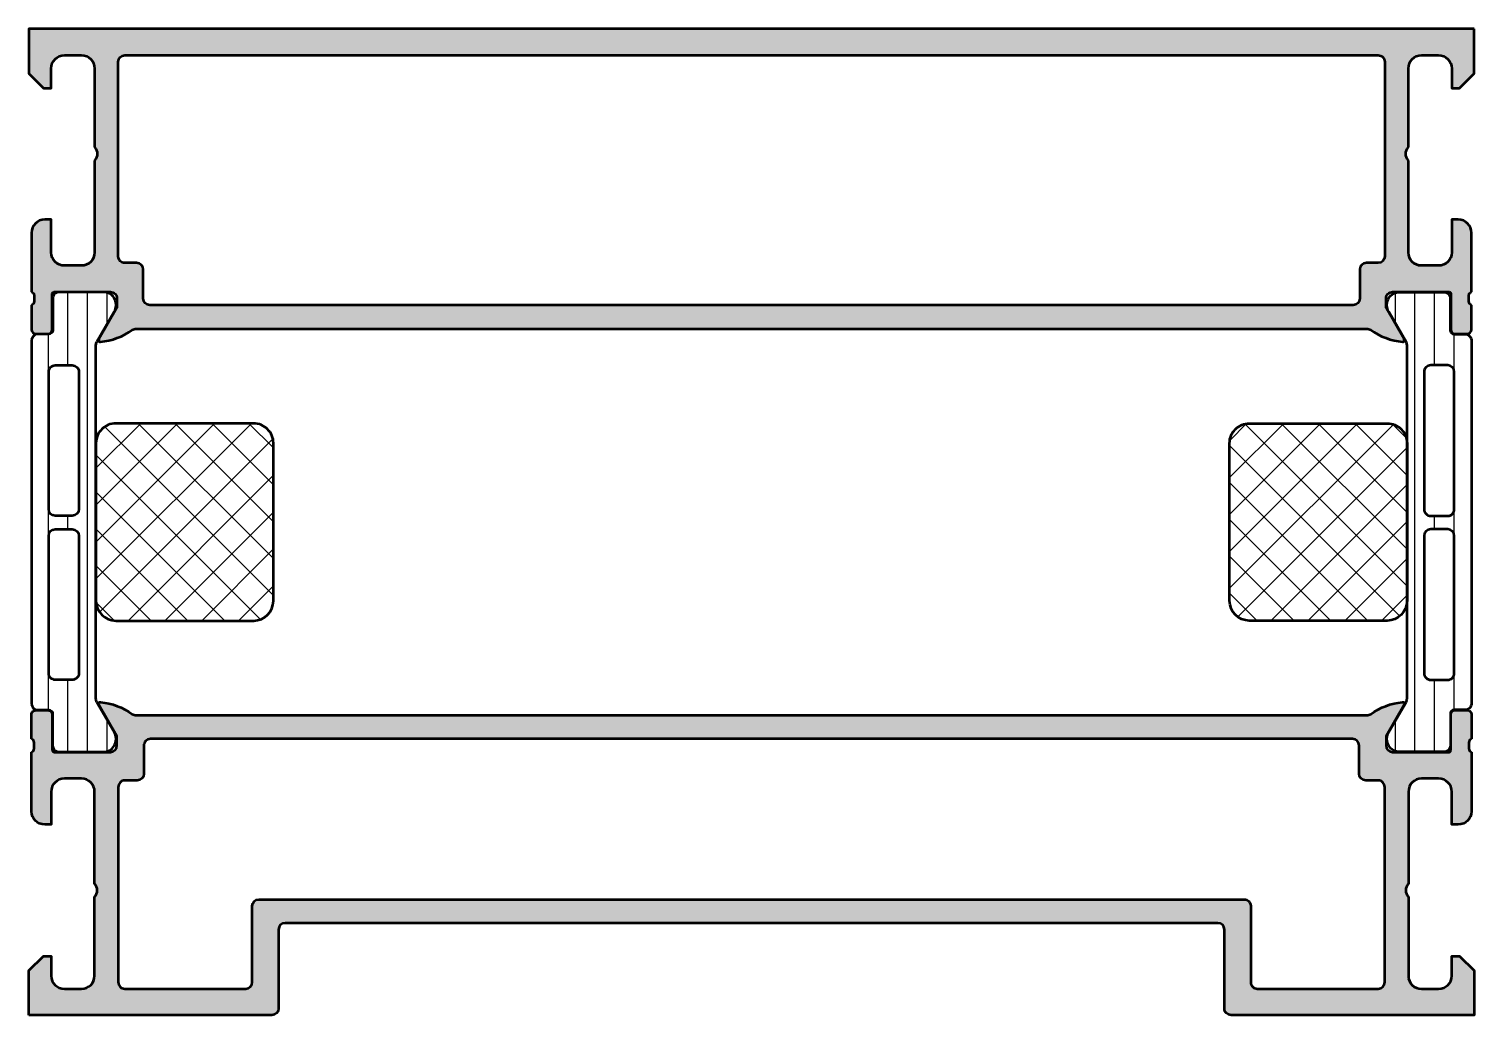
# Model space of a CAD drawing. Extents: x 0 to 110, y 0 to 75.
import ezdxf

# ---------------------------------------------------------------- set-up
doc = ezdxf.new("R2010")
doc.units = 0
for name, color, linetype, lineweight in [('0S-Alu contour', 7, 'Continuous', 50), ('0S-Alu hatch', 252, 'Continuous', 25), ('0S-Plastic contour', 254, 'Continuous', 50), ('0S-Plastic hatch', 253, 'Continuous', 25), ('0S-PT contour', 91, 'Continuous', 50), ('0S-PT hatch', 103, 'Continuous', 25)]:
    doc.layers.add(name, color=color, linetype=linetype, lineweight=lineweight)
pattern_1 = [(90, (0, 0), (-1.4859, 0), [])]
pattern_2 = [(135, (0, 0), (-1.403165018917055, -1.403165018917055), []), (225, (0, 0), (1.403165018917055, -1.403165018917055), [])]

# ---------------------------------------------------------------- blocks, each defined once
blk = doc.blocks.new('436120__B91A9FBB_8E2A_4BEC_8727_C2CB35E14C56_')
at = {"layer": '0S-Alu hatch'}
h = blk.add_hatch(color=256, dxfattribs=at)
edge = h.paths.add_edge_path()
edge.add_line((0, 0), (2.84e-14, 3.3900127466799))
edge.add_line((2.84e-14, 3.3900127466799), (1.099999999999852, 4.490012746679752))
edge.add_line((1.099999999999852, 4.490012746679752), (1.700000000000045, 4.49001274667971))
edge.add_line((1.700000000000045, 4.49001274667971), (1.700000000000074, 2.990012746680235))
edge.add_arc((2.70000000000036, 2.990012746680052), 1.000000000000286, 180, 269.9999999999787)
edge.add_line((2.699999999999989, 1.990012746679767), (3.999999999999943, 1.990012746679767))
edge.add_arc((3.999999999999927, 2.99001274667984), 1.000000000000073, 270.0000000000009, 360)
edge.add_line((5, 2.990012746679838), (5, 8.990012746679753))
edge.add_arc((4.475000000000095, 9.490012746679788), 0.7249999999999553, 316.3971810272891, 403.6028189727108)
edge.add_line((5, 9.990012746679824), (4.999999999999971, 16.99001274667988))
edge.add_arc((3.999999999999984, 16.99001274667985), 0.9999999999999872, 0, 90.00000000000561)
edge.add_line((3.999999999999886, 17.99001274667984), (2.70000000000013, 17.99001274667982))
edge.add_arc((2.700000000000132, 16.99001274667973), 1.000000000000088, 90.00000000000007, 180)
edge.add_line((1.700000000000045, 16.99001274667974), (1.700000000000017, 14.49001274667984))
edge.add_line((1.700000000000017, 14.49001274667984), (1.19999999999996, 14.49001274667984))
edge.add_ellipse((1.19999999999996, 15.49001274667992), major_axis=(-1.000000000000085, 0), ratio=1, start_angle=0, end_angle=90, ccw=False)
edge.add_line((0.1999999999998752, 15.49001274667992), (0.1999999999990223, 19.99999999999882))
edge.add_arc((0.1211635534559416, 20.26752059199192), 0.2788950563274246, 286.4198764195007, 361.1645893741041)
edge.add_line((0.4000009999989786, 20.27318899999032), (0.4000009999990084, 20.72678299999019))
edge.add_arc((0.1211329043558601, 20.73244365946735), 0.2789255417371316, 358.8371299270946, 433.5754054446272)
edge.add_line((0.1999999999991073, 20.99998699999024), (0.1999999999990507, 22.87999799999875))
edge.add_ellipse((0.4999999999990357, 22.87999799999877), major_axis=(-0.2999999999999849, 0), ratio=1, start_angle=269.999999999995, end_angle=360, ccw=False)
edge.add_line((0.4999999999990619, 23.17999799999875), (1.479974319041872, 23.17999799999875))
edge.add_ellipse((1.479974319041892, 22.87999799999882), major_axis=(-0.2999999999999332, 0), ratio=1, start_angle=180, end_angle=270.0000000000038, ccw=False)
edge.add_line((1.779974319041825, 22.87999799999882), (1.779974319041826, 20.11999999999873))
edge.add_arc((1.899974319041844, 20.11999999999877), 0.1200000000000181, 180, 269.9999999999936)
edge.add_line((1.899974319041831, 19.99999999999875), (6.199999999999108, 19.99999999999876))
edge.add_arc((6.199999999999002, 20.49999999999881), 0.5000000000000498, 270.0000000000121, 360)
edge.add_line((6.69999999999905, 20.49999999999881), (6.699999999999022, 21.19999999999881))
edge.add_line((6.699999999999022, 21.19999999999881), (5.318504542376643, 23.59282032302635))
edge.add_ellipse((5.438119784647316, 23.66188021535045), major_axis=(-0.1381197846482818, 0), ratio=1, start_angle=-95.62257755081788, end_angle=29.999999999979707, ccw=False)
edge.add_ellipse((4.961776758824584, 18.82339113814392), major_axis=(-5.000000000007032, 0), ratio=1, start_angle=234.481589632729, end_angle=264.37742244920645, ccw=False)
edge.add_arc((8.157081610951957, 23.29999999999186), 0.4999999999933489, 234.481589632721, 269.9999999999941)
edge.add_line((8.157081610951906, 22.79999999999851), (101.8429183890477, 22.79999999999853))
edge.add_arc((101.8429183890473, 23.2999999999898), 0.499999999991271, 270.0000000000407, 305.5184103673037)
edge.add_ellipse((105.0382232411753, 18.82339113814049), major_axis=(-5.000000000010584, 0), ratio=1, start_angle=275.62257755078775, end_angle=305.518410367265, ccw=False)
edge.add_ellipse((104.5618802153526, 23.66188021535058), major_axis=(-0.1381197846482941, 0), ratio=1, start_angle=149.9999999999725, end_angle=275.62257755076007, ccw=False)
edge.add_line((104.6814954576232, 23.59282032302637), (103.3000000000009, 21.19999999999884))
edge.add_line((103.3000000000009, 21.19999999999884), (103.3000000000009, 20.49999999999883))
edge.add_arc((103.800000000001, 20.49999999999887), 0.5000000000000427, 180, 269.9999999999951)
edge.add_line((103.800000000001, 19.99999999999882), (108.1000256809582, 19.99999999999885))
edge.add_arc((108.1000256809582, 20.11999999999875), 0.1199999999999015, 269.9999999999864, 360)
edge.add_line((108.2200256809581, 20.11999999999874), (108.2200256809582, 22.87999799999886))
edge.add_ellipse((108.5200256809582, 22.87999799999891), major_axis=(-0.2999999999999545, 0), ratio=1, start_angle=270.00000000001086, end_angle=360, ccw=False)
edge.add_line((108.5200256809581, 23.17999799999886), (109.500000000001, 23.17999799999882))
edge.add_ellipse((109.500000000001, 22.87999799999884), major_axis=(-0.2999999999999829, 0), ratio=1, start_angle=180, end_angle=269.99999999999187, ccw=False)
edge.add_line((109.800000000001, 22.87999799999884), (109.800000000001, 20.99998699999034))
edge.add_arc((109.8788670956441, 20.73244365946742), 0.278925541737116, 106.4245945553432, 181.1628700728947)
edge.add_line((109.5999990000009, 20.72678299999032), (109.5999990000009, 20.27318899999031))
edge.add_arc((109.878836446544, 20.26752059199192), 0.2788950563274381, 178.8354106258996, 253.5801235805127)
edge.add_line((109.800000000001, 19.99999999999879), (109.7999999999999, 15.49001274667989))
edge.add_ellipse((108.8, 15.4900127466798), major_axis=(-0.9999999999999857, 0), ratio=1, start_angle=90, end_angle=180, ccw=False)
edge.add_line((108.8, 14.49001274667981), (108.2999999999999, 14.49001274667982))
edge.add_line((108.2999999999999, 14.49001274667982), (108.3, 16.99001274667967))
edge.add_arc((107.3, 16.99001274667972), 1.000000000000028, 0, 89.99999999999594)
edge.add_line((107.3, 17.99001274667974), (105.9999999999999, 17.99001274667971))
edge.add_arc((106, 16.99001274667974), 0.999999999999968, 90.00000000000487, 180)
edge.add_line((105, 16.99001274667974), (105, 9.990012746679824))
edge.add_arc((105.5249999999999, 9.49001274667981), 0.7249999999999523, 136.3971810272912, 223.6028189727088)
edge.add_line((105, 8.990012746679795), (105, 2.990012746679795))
edge.add_arc((106, 2.990012746679846), 1, 180, 270.0000000000033)
edge.add_line((106, 1.990012746679852), (107.3, 1.990012746679752))
edge.add_arc((107.3, 2.990012746679843), 1.00000000000009, 270.0000000000041, 360)
edge.add_line((108.3000000000001, 2.990012746679852), (108.3, 4.49001274667971))
edge.add_line((108.3, 4.49001274667971), (108.8999999999999, 4.490012746679724))
edge.add_line((108.8999999999999, 4.490012746679724), (110, 3.390012746679701))
edge.add_line((110, 3.390012746679701), (110, -2.17995e-11))
edge.add_line((110, -2.17995e-11), (91.49999999999979, -1.90568e-11))
edge.add_ellipse((91.49999999999963, 0.4999999999805738), major_axis=(-0.4999999999996306, 0), ratio=1, start_angle=0, end_angle=90.0000000000179, ccw=False)
edge.add_line((91, 0.4999999999805737), (91.00000000000006, 6.499999999986556))
edge.add_arc((90.4999999999995, 6.499999999986633), 0.5000000000005685, 0, 89.99999999998697)
edge.add_line((90.49999999999962, 6.999999999987196), (19.49999999999991, 6.999999999990592))
edge.add_arc((19.49999999999992, 6.49999999999067), 0.4999999999999219, 90.00000000000081, 180)
edge.add_line((19, 6.499999999990663), (19.00000000000003, 0.4999999999981384))
edge.add_ellipse((18.49999999999988, 0.4999999999980674), major_axis=(-0.5000000000001528, 0), ratio=1, start_angle=90.00000000001751, end_angle=180, ccw=False)
edge.add_line((18.50000000000003, -2.0854e-12), (0, 0))
edge = h.paths.add_edge_path()
edge.add_arc((7.29999999999882, 17.34218384199896), 0.5000000000001448, 89.999999999971, 180)
edge.add_line((6.799999999998675, 17.34218384199896), (6.799999999999277, 2.500000000022041))
edge.add_arc((7.299999999999306, 2.500000000022041), 0.5000000000000285, 180, 270.0000000000027)
edge.add_line((7.299999999999329, 2.000000000022012), (16.49999999999997, 2.000000000022311))
edge.add_arc((16.49999999999996, 2.500000000022325), 0.5000000000000142, 270.0000000000017, 360)
edge.add_line((16.99999999999997, 2.500000000022325), (16.99999999999983, 8.299999999990545))
edge.add_ellipse((17.49999999999988, 8.299999999990545), major_axis=(-0.500000000000057, 0), ratio=1, start_angle=270, end_angle=360, ccw=False)
edge.add_line((17.49999999999988, 8.799999999990604), (92.49999999999991, 8.799999999991314))
edge.add_ellipse((92.49999999999991, 8.299999999991329), major_axis=(-0.4999999999999858, 0), ratio=1, start_angle=180, end_angle=270.00000000000165, ccw=False)
edge.add_line((92.9999999999999, 8.299999999991329), (93, 2.500000000000198))
edge.add_arc((93.49999999999999, 2.500000000000198), 0.4999999999999858, 180, 270.0000000000017)
edge.add_line((93.49999999999999, 2.000000000000213), (102.7000000000007, 2.000000000000227))
edge.add_arc((102.7000000000006, 2.500000000000369), 0.5000000000001421, 270.0000000000033, 360)
edge.add_line((103.2000000000008, 2.500000000000312), (103.2000000000012, 17.34218384199922))
edge.add_arc((102.7000000000013, 17.34218384199922), 0.4999999999999077, 0, 90.00000000001629)
edge.add_line((102.7000000000012, 17.84218384199913), (101.7507113541665, 17.84218384199911))
edge.add_ellipse((101.7507113541665, 18.3421838419993), major_axis=(-0.5000000000001849, 0), ratio=1, start_angle=0, end_angle=89.99999999999352, ccw=False)
edge.add_line((101.2507113541663, 18.3421838419992), (101.2507113541663, 20.49999999999889))
edge.add_arc((100.7507113541663, 20.49999999999889), 0.5, 0, 90)
edge.add_line((100.7507113541663, 20.99999999999889), (9.249288645833616, 20.99999999999889))
edge.add_arc((9.249288645833563, 20.49999999999889), 0.5000000000000018, 89.99999999999388, 180)
edge.add_line((8.74928864583356, 20.49999999999894), (8.749288645833644, 18.34218384199933))
edge.add_ellipse((8.249288645833381, 18.34218384199933), major_axis=(-0.5000000000002629, 0), ratio=1, start_angle=90.00000000001057, end_angle=180, ccw=False)
edge.add_line((8.249288645833474, 17.84218384199907), (7.299999999999073, 17.8421838419991))
at = {"layer": '0S-Alu contour', "color": 7}
for points in [[(0.4999999999990619, 23.17999799999875), (1.479974319041872, 23.17999799999875)], [(6.69999999999905, 20.49999999999881), (6.699999999999022, 21.19999999999881), (5.318504542376643, 23.59282032302635)], [(104.6814954576232, 23.59282032302637), (103.3000000000009, 21.19999999999884), (103.3000000000009, 20.49999999999883)], [(108.5200256809581, 23.17999799999886), (109.500000000001, 23.17999799999882)], [(0.1999999999991073, 20.99998699999024), (0.1999999999990507, 22.87999799999875)], [(1.779974319041825, 22.87999799999882), (1.779974319041826, 20.11999999999873)], [(8.157081610951906, 22.79999999999851), (101.8429183890477, 22.79999999999853)], [(108.2200256809581, 20.11999999999874), (108.2200256809582, 22.87999799999886)], [(109.800000000001, 22.87999799999884), (109.800000000001, 20.99998699999034)], [(100.7507113541663, 20.99999999999889), (9.249288645833616, 20.99999999999889)], [(0.1999999999998752, 15.49001274667992), (0.1999999999990223, 19.99999999999882)], [(0.4000009999989786, 20.27318899999032), (0.4000009999990084, 20.72678299999019)], [(1.899974319041831, 19.99999999999875), (6.199999999999108, 19.99999999999876)], [(8.74928864583356, 20.49999999999894), (8.749288645833644, 18.34218384199933)], [(101.2507113541663, 18.3421838419992), (101.2507113541663, 20.49999999999889)], [(103.800000000001, 19.99999999999882), (108.1000256809582, 19.99999999999885)], [(109.5999990000009, 20.72678299999032), (109.5999990000009, 20.27318899999031)], [(109.800000000001, 19.99999999999879), (109.7999999999999, 15.49001274667989)], [(3.999999999999886, 17.99001274667984), (2.70000000000013, 17.99001274667982)], [(8.249288645833474, 17.84218384199907), (7.299999999999073, 17.8421838419991)], [(102.7000000000012, 17.84218384199913), (101.7507113541665, 17.84218384199911)], [(107.3, 17.99001274667974), (105.9999999999999, 17.99001274667971)], [(1.700000000000045, 16.99001274667974), (1.700000000000017, 14.49001274667984), (1.19999999999996, 14.49001274667984)], [(5, 9.990012746679824), (4.999999999999971, 16.99001274667988)], [(6.799999999998675, 17.34218384199896), (6.799999999999277, 2.500000000022041)], [(103.2000000000008, 2.500000000000312), (103.2000000000012, 17.34218384199922)], [(105, 16.99001274667974), (105, 9.990012746679824)], [(108.8, 14.49001274667981), (108.2999999999999, 14.49001274667982), (108.3, 16.99001274667967)], [(5, 2.990012746679838), (5, 8.990012746679753)], [(105, 8.990012746679795), (105, 2.990012746679795)], [(16.99999999999997, 2.500000000022325), (16.99999999999983, 8.299999999990545)], [(17.49999999999988, 8.799999999990604), (92.49999999999991, 8.799999999991314)], [(92.9999999999999, 8.299999999991329), (93, 2.500000000000198)], [(90.49999999999962, 6.999999999987196), (19.49999999999991, 6.999999999990592)], [(19, 6.499999999990663), (19.00000000000003, 0.4999999999981384)], [(91, 0.4999999999805737), (91.00000000000006, 6.499999999986556)], [(0, 0), (2.84e-14, 3.3900127466799), (1.099999999999852, 4.490012746679752), (1.700000000000045, 4.49001274667971), (1.700000000000074, 2.990012746680235)], [(108.3000000000001, 2.990012746679852), (108.3, 4.49001274667971), (108.8999999999999, 4.490012746679724), (110, 3.390012746679701), (110, -2.17995e-11), (91.49999999999979, -1.90568e-11)], [(2.699999999999989, 1.990012746679767), (3.999999999999943, 1.990012746679767)], [(7.299999999999329, 2.000000000022012), (16.49999999999997, 2.000000000022311)], [(93.49999999999999, 2.000000000000213), (102.7000000000007, 2.000000000000227)], [(106, 1.990012746679852), (107.3, 1.990012746679752)], [(18.50000000000003, -2.0854e-12), (0, 0)]]:
    blk.add_lwpolyline(points, dxfattribs=at)
at = {"layer": '0S-Alu contour', "color": 7, "extrusion": (0, 0, -1)}
for centre, radius, start, end in [((-0.4999999999990357, 22.87999799999877), 0.2999999999999849, 0, 90.00000000000502), ((-1.479974319041892, 22.87999799999882), 0.2999999999999332, 89.99999999999618, 180), ((-5.438119784647316, 23.66188021535045), 0.1381197846482818, 330.0000000000204, 95.62257755081791), ((-4.961776758824584, 18.82339113814392), 5.000000000007032, 95.62257755079357, 125.518410367271), ((-105.0382232411753, 18.82339113814049), 5.000000000010584, 54.481589632735, 84.37742244921226), ((-104.5618802153526, 23.66188021535058), 0.1381197846482941, 84.37742244923994, 210.0000000000275), ((-108.5200256809582, 22.87999799999891), 0.2999999999999545, 0, 89.99999999998914), ((-109.500000000001, 22.87999799999884), 0.2999999999999829, 90.00000000000813, 180), ((-8.249288645833381, 18.34218384199933), 0.5000000000002629, 180, 269.9999999999894), ((-101.7507113541665, 18.3421838419993), 0.5000000000001849, 270.0000000000065, 0), ((-1.19999999999996, 15.49001274667992), 1.000000000000085, 270, 0), ((-108.8, 15.4900127466798), 0.9999999999999857, 180, 270), ((-17.49999999999988, 8.299999999990545), 0.500000000000057, 0, 90), ((-92.49999999999991, 8.299999999991329), 0.4999999999999858, 89.99999999999837, 180), ((-18.49999999999988, 0.4999999999980674), 0.5000000000001528, 180, 269.9999999999825), ((-91.49999999999963, 0.4999999999805738), 0.4999999999996306, 269.9999999999821, 0)]:
    blk.add_arc(centre, radius, start, end, dxfattribs=at)
at = {"layer": '0S-Alu contour', "color": 7}
for centre, radius, start, end in [((8.157081610951957, 23.29999999999186), 0.4999999999933489, 234.481589632721, 269.9999999999941), ((101.8429183890473, 23.2999999999898), 0.499999999991271, 270.0000000000407, 305.5184103673037), ((0.1211329043558601, 20.73244365946735), 0.2789255417371316, 358.8371299270946, 73.57540544462724), ((9.249288645833563, 20.49999999999889), 0.5000000000000018, 89.99999999999388, 180), ((100.7507113541663, 20.49999999999889), 0.5, 0, 90), ((109.8788670956441, 20.73244365946742), 0.278925541737116, 106.4245945553432, 181.1628700728947), ((0.1211635534559416, 20.26752059199192), 0.2788950563274246, 286.4198764195007, 1.164589374104122), ((1.899974319041844, 20.11999999999877), 0.1200000000000181, 180, 269.9999999999936), ((6.199999999999002, 20.49999999999881), 0.5000000000000498, 270.0000000000121, 0), ((103.800000000001, 20.49999999999887), 0.5000000000000427, 180, 269.9999999999951), ((108.1000256809582, 20.11999999999875), 0.1199999999999015, 269.9999999999864, 0), ((109.878836446544, 20.26752059199192), 0.2788950563274381, 178.8354106258996, 253.5801235805127), ((2.700000000000132, 16.99001274667973), 1.000000000000088, 90.00000000000007, 180), ((3.999999999999984, 16.99001274667985), 0.9999999999999872, 0, 90.00000000000561), ((7.29999999999882, 17.34218384199896), 0.5000000000001448, 89.999999999971, 180), ((102.7000000000013, 17.34218384199922), 0.4999999999999077, 0, 90.00000000001629), ((106, 16.99001274667974), 0.999999999999968, 90.00000000000487, 180), ((107.3, 16.99001274667972), 1.000000000000028, 0, 89.99999999999594), ((4.475000000000095, 9.490012746679788), 0.7249999999999553, 316.3971810272891, 43.60281897271086), ((105.5249999999999, 9.49001274667981), 0.7249999999999523, 136.3971810272912, 223.6028189727088), ((19.49999999999992, 6.49999999999067), 0.4999999999999219, 90.00000000000081, 180), ((90.4999999999995, 6.499999999986633), 0.5000000000005685, 0, 89.99999999998697), ((2.70000000000036, 2.990012746680052), 1.000000000000286, 180, 269.9999999999787), ((3.999999999999927, 2.99001274667984), 1.000000000000073, 270.0000000000009, 0), ((7.299999999999306, 2.500000000022041), 0.5000000000000285, 180, 270.0000000000027), ((16.49999999999996, 2.500000000022325), 0.5000000000000142, 270.0000000000017, 0), ((93.49999999999999, 2.500000000000198), 0.4999999999999858, 180, 270.0000000000017), ((102.7000000000006, 2.500000000000369), 0.5000000000001421, 270.0000000000033, 0), ((106, 2.990012746679846), 1, 180, 270.0000000000033), ((107.3, 2.990012746679843), 1.00000000000009, 270.0000000000041, 0)]:
    blk.add_arc(centre, radius, start, end, dxfattribs=at)
blk = doc.blocks.new('436100__784B1680_D76A_48F0_9366_5E00B1D5D9CB_')
at = {"layer": '0S-Alu hatch'}
h = blk.add_hatch(color=256, dxfattribs=at)
edge = h.paths.add_edge_path()
edge.add_line((109.9999999999897, 75.00000000002181), (0, 75))
edge.add_line((0, 75), (0, 71.5999999999783))
edge.add_line((0, 71.5999999999783), (1.100000000000591, 70.49999999997792))
edge.add_line((1.100000000000591, 70.49999999997792), (1.700000000000045, 70.4999999999779))
edge.add_line((1.700000000000045, 70.4999999999779), (1.700000000000273, 71.99999999997745))
edge.add_ellipse((2.700000000000671, 71.99999999997752), major_axis=(-1.000000000000398, 0), ratio=1, start_angle=270.00000000002285, end_angle=360, ccw=False)
edge.add_line((2.700000000000272, 72.99999999997792), (4.000000000000227, 72.9999999999779))
edge.add_ellipse((4.000000000000192, 71.99999999997787), major_axis=(-1.000000000000028, 0), ratio=1, start_angle=180, end_angle=269.999999999998, ccw=False)
edge.add_line((5.000000000000227, 71.99999999997785), (5.000000000000227, 65.99999999997792))
edge.add_ellipse((4.475000000000366, 65.49999999997792), major_axis=(-0.7249999999998993, 0), ratio=1, start_angle=136.3971810272889, end_angle=223.6028189727112, ccw=False)
edge.add_line((5.000000000000227, 64.99999999997792), (5.000000000000227, 57.99999999997791))
edge.add_ellipse((4.00000000000016, 57.99999999997798), major_axis=(-1.000000000000066, 0), ratio=1, start_angle=90.00000000000381, end_angle=180, ccw=False)
edge.add_line((4.000000000000226, 56.99999999997792), (2.700000000000271, 56.9999999999779))
edge.add_ellipse((2.700000000000339, 57.99999999997798), major_axis=(-1.000000000000071, 0), ratio=1, start_angle=0, end_angle=89.99999999999608, ccw=False)
edge.add_line((1.70000000000027, 57.99999999997797), (1.7000000000005, 60.4999999999779))
edge.add_line((1.7000000000005, 60.4999999999779), (1.200000000000073, 60.49999999997793))
edge.add_arc((1.200000000000071, 59.4999999999779), 1.000000000000028, 89.99999999999991, 180)
edge.add_line((0.2000000000000435, 59.4999999999779), (0.199999999999136, 55.00000000000158))
edge.add_ellipse((0.1211635534562569, 54.73247940800842), major_axis=(-0.2788950563274221, 0), ratio=1, start_angle=178.8354106259367, end_angle=253.5801235805423, ccw=False)
edge.add_line((0.4000009999992948, 54.72681100001022), (0.4000009999992927, 54.27321700001015))
edge.add_ellipse((0.1211329043559459, 54.26755634053319), major_axis=(-0.2789255417373261, 0), ratio=1, start_angle=106.4245945553497, end_angle=181.1628700728652, ccw=False)
edge.add_line((0.1999999999991393, 54.00001300001007), (0.199999999999136, 52.12000200000169))
edge.add_arc((0.4999999999993179, 52.12000200000169), 0.3000000000001819, 180, 269.9999999999999)
edge.add_line((0.4999999999993175, 51.82000200000151), (1.479974319042185, 51.82000200000151))
edge.add_arc((1.479974319041957, 52.12000200000145), 0.2999999999999474, 270.0000000000434, 360)
edge.add_line((1.779974319041905, 52.12000200000145), (1.779974319041912, 54.88000000000169))
edge.add_ellipse((1.899974319041806, 54.88000000000167), major_axis=(-0.1199999999998946, 0), ratio=1, start_angle=270.0000000000018, end_angle=360, ccw=False)
edge.add_line((1.899974319041803, 55.00000000000157), (6.199999999999135, 55.00000000000158))
edge.add_ellipse((6.199999999999136, 54.50000000000159), major_axis=(-0.4999999999999929, 0), ratio=1, start_angle=180, end_angle=270.0000000000001, ccw=False)
edge.add_line((6.699999999999128, 54.50000000000159), (6.699999999999135, 53.80000000000176))
edge.add_line((6.699999999999135, 53.80000000000176), (5.318504542376786, 51.40717967697423))
edge.add_arc((5.43811978464754, 51.33811978465023), 0.1381197846482992, 150.0000000000756, 275.6225775508785)
edge.add_arc((4.961776758825266, 56.1766088618593), 5.000000000009529, 275.6225775507871, 305.5184103672221)
edge.add_ellipse((8.157081610954084, 51.70000000000113), major_axis=(-0.5000000000000221, 0), ratio=1, start_angle=270.0000000000008, end_angle=305.5184103672221, ccw=False)
edge.add_line((8.157081610954076, 52.20000000000116), (101.8429183890455, 52.2000000000014))
edge.add_ellipse((101.8429183890455, 51.70000000000133), major_axis=(-0.500000000000071, 0), ratio=1, start_angle=234.48158963276978, end_angle=269.99999999999676, ccw=False)
edge.add_arc((105.0382232411757, 56.17660886185984), 5.000000000010566, 234.4815896327676, 264.3774224492067)
edge.add_arc((104.5618802153525, 51.3381197846499), 0.1381197846483875, 264.3774224492497, 390.0000000000675)
edge.add_line((104.6814954576232, 51.40717967697423), (103.3000000000013, 53.80000000000176))
edge.add_line((103.3000000000013, 53.80000000000176), (103.3000000000013, 54.50000000000158))
edge.add_ellipse((103.8000000000013, 54.50000000000159), major_axis=(-0.4999999999999858, 0), ratio=1, start_angle=269.9999999999984, end_angle=360, ccw=False)
edge.add_line((103.8000000000013, 55.00000000000158), (108.1000256809582, 55.00000000000158))
edge.add_ellipse((108.1000256809584, 54.88000000000146), major_axis=(-0.1200000000001182, 0), ratio=1, start_angle=180, end_angle=270.00000000010857, ccw=False)
edge.add_line((108.2200256809585, 54.88000000000146), (108.2200256809585, 52.12000200000169))
edge.add_arc((108.5200256809585, 52.12000200000146), 0.2999999999999545, 180, 269.9999999999565)
edge.add_line((108.5200256809582, 51.82000200000151), (109.5000000000011, 51.82000200000151))
edge.add_arc((109.5000000000011, 52.12000200000169), 0.3000000000001748, 270, 360)
edge.add_line((109.8000000000013, 52.12000200000169), (109.8000000000013, 54.00001300001007))
edge.add_ellipse((109.8788670956444, 54.26755634053316), major_axis=(-0.2789255417372882, 0), ratio=1, start_angle=-1.1628700728708736, end_angle=73.57540544465809, ccw=False)
edge.add_line((109.5999990000011, 54.27321700001015), (109.5999990000011, 54.72681100001022))
edge.add_ellipse((109.8788364465442, 54.73247940800843), major_axis=(-0.2788950563274062, 0), ratio=1, start_angle=-73.58012358054413, end_angle=1.164589374064974, ccw=False)
edge.add_line((109.8000000000013, 55.00000000000157), (109.8000000000002, 59.49999999997792))
edge.add_arc((108.8000000000002, 59.49999999997797), 0.999999999999943, 0, 90.00000000000325)
edge.add_line((108.8000000000002, 60.49999999997791), (108.3000000000001, 60.49999999997791))
edge.add_line((108.3000000000001, 60.49999999997791), (108.3000000000001, 57.99999999997815))
edge.add_ellipse((107.3000000000003, 57.9999999999778), major_axis=(-0.9999999999998863, 0), ratio=1, start_angle=90.00000000001961, end_angle=180, ccw=False)
edge.add_line((107.3000000000006, 56.99999999997792), (106, 56.99999999997792))
edge.add_ellipse((106.0000000000002, 57.9999999999779), major_axis=(-0.9999999999999928, 0), ratio=1, start_angle=0, end_angle=89.99999999998698, ccw=False)
edge.add_line((105.0000000000002, 57.99999999997792), (105.0000000000002, 64.99999999997792))
edge.add_ellipse((105.525, 65.49999999997792), major_axis=(-0.7249999999998806, 0), ratio=1, start_angle=-43.6028189727125, end_angle=43.60281897271261, ccw=False)
edge.add_line((105.0000000000002, 65.99999999997792), (105.0000000000002, 71.9999999999779))
edge.add_ellipse((106.0000000000002, 71.9999999999779), major_axis=(-1.000000000000028, 0), ratio=1, start_angle=270, end_angle=360, ccw=False)
edge.add_line((106.0000000000002, 72.99999999997793), (107.3000000000006, 72.99999999997792))
edge.add_ellipse((107.3000000000007, 71.9999999999782), major_axis=(-0.9999999999997157, 0), ratio=1, start_angle=180, end_angle=270.0000000000041, ccw=False)
edge.add_line((108.3000000000004, 71.99999999997819), (108.3000000000001, 70.4999999999779))
edge.add_line((108.3000000000001, 70.4999999999779), (108.9000000000001, 70.49999999997792))
edge.add_line((108.9000000000001, 70.49999999997792), (110.0000000000002, 71.59999999997828))
edge.add_line((110.0000000000002, 71.59999999997828), (109.9999999999897, 75.00000000002181))
edge = h.paths.add_edge_path()
edge.add_line((7.299999999999499, 72.99999999997792), (102.7000000000007, 72.99999999999952))
edge.add_ellipse((102.7000000000008, 72.49999999999939), major_axis=(-0.5000000000001279, 0), ratio=1, start_angle=180, end_angle=270.000000000013, ccw=False)
edge.add_line((103.2000000000009, 72.49999999999952), (103.2000000000014, 57.69999999997793))
edge.add_ellipse((102.7000000000014, 57.69999999997793), major_axis=(-0.5000000000000071, 0), ratio=1, start_angle=90.00000000000159, end_angle=180, ccw=False)
edge.add_line((102.7000000000014, 57.19999999997792), (101.8000000000014, 57.19999999997792))
edge.add_arc((101.8000000000014, 56.69999999997791), 0.5, 90, 180)
edge.add_line((101.3000000000014, 56.69999999997791), (101.3000000000014, 54.50000000000088))
edge.add_ellipse((100.8000000000014, 54.50000000000088), major_axis=(-0.5, 0), ratio=1, start_angle=90, end_angle=180, ccw=False)
edge.add_line((100.8000000000014, 54.00000000000088), (9.19999999999905, 54.00000000000088))
edge.add_ellipse((9.199999999999044, 54.50000000000088), major_axis=(-0.4999999999999983, 0), ratio=1, start_angle=0, end_angle=90, ccw=False)
edge.add_line((8.699999999999045, 54.50000000000088), (8.699999999999045, 56.69999999997791))
edge.add_arc((8.199999999999045, 56.69999999997791), 0.5, 0, 90)
edge.add_line((8.199999999999045, 57.19999999997792), (7.299999999999047, 57.19999999997792))
edge.add_ellipse((7.299999999999045, 57.69999999997792), major_axis=(-0.5000000000000009, 0), ratio=1, start_angle=0, end_angle=90.00000000000023, ccw=False)
edge.add_line((6.799999999999045, 57.69999999997793), (6.7999999999995, 72.4999999999778))
edge.add_ellipse((7.299999999999614, 72.4999999999778), major_axis=(-0.5000000000001137, 0), ratio=1, start_angle=270.00000000001313, end_angle=360, ccw=False)
at = {"layer": '0S-Alu contour', "color": 7}
for points in [[(109.9999999999897, 75.00000000002181), (0, 75), (0, 71.5999999999783), (1.100000000000591, 70.49999999997792), (1.700000000000045, 70.4999999999779), (1.700000000000273, 71.99999999997745)], [(108.3000000000004, 71.99999999997819), (108.3000000000001, 70.4999999999779), (108.9000000000001, 70.49999999997792), (110.0000000000002, 71.59999999997828), (109.9999999999897, 75.00000000002181)], [(2.700000000000272, 72.99999999997792), (4.000000000000227, 72.9999999999779)], [(7.299999999999499, 72.99999999997792), (102.7000000000007, 72.99999999999952)], [(106.0000000000002, 72.99999999997793), (107.3000000000006, 72.99999999997792)], [(5.000000000000227, 71.99999999997785), (5.000000000000227, 65.99999999997792)], [(6.799999999999045, 57.69999999997793), (6.7999999999995, 72.4999999999778)], [(103.2000000000009, 72.49999999999952), (103.2000000000014, 57.69999999997793)], [(105.0000000000002, 65.99999999997792), (105.0000000000002, 71.9999999999779)], [(5.000000000000227, 64.99999999997792), (5.000000000000227, 57.99999999997791)], [(105.0000000000002, 57.99999999997792), (105.0000000000002, 64.99999999997792)], [(0.2000000000000435, 59.4999999999779), (0.199999999999136, 55.00000000000158)], [(1.70000000000027, 57.99999999997797), (1.7000000000005, 60.4999999999779), (1.200000000000073, 60.49999999997793)], [(108.8000000000002, 60.49999999997791), (108.3000000000001, 60.49999999997791), (108.3000000000001, 57.99999999997815)], [(109.8000000000013, 55.00000000000157), (109.8000000000002, 59.49999999997792)], [(4.000000000000226, 56.99999999997792), (2.700000000000271, 56.9999999999779)], [(8.199999999999045, 57.19999999997792), (7.299999999999047, 57.19999999997792)], [(8.699999999999045, 54.50000000000088), (8.699999999999045, 56.69999999997791)], [(101.3000000000014, 56.69999999997791), (101.3000000000014, 54.50000000000088)], [(102.7000000000014, 57.19999999997792), (101.8000000000014, 57.19999999997792)], [(107.3000000000006, 56.99999999997792), (106, 56.99999999997792)], [(1.899974319041803, 55.00000000000157), (6.199999999999135, 55.00000000000158)], [(103.8000000000013, 55.00000000000158), (108.1000256809582, 55.00000000000158)], [(0.1999999999991393, 54.00001300001007), (0.199999999999136, 52.12000200000169)], [(0.4000009999992948, 54.72681100001022), (0.4000009999992927, 54.27321700001015)], [(1.779974319041905, 52.12000200000145), (1.779974319041912, 54.88000000000169)], [(6.699999999999128, 54.50000000000159), (6.699999999999135, 53.80000000000176), (5.318504542376786, 51.40717967697423)], [(100.8000000000014, 54.00000000000088), (9.199999999999044, 54.00000000000088)], [(104.6814954576232, 51.40717967697423), (103.3000000000013, 53.80000000000176), (103.3000000000013, 54.50000000000158)], [(108.2200256809585, 54.88000000000146), (108.2200256809585, 52.12000200000169)], [(109.5999990000011, 54.27321700001015), (109.5999990000011, 54.72681100001022)], [(109.8000000000013, 52.12000200000169), (109.8000000000013, 54.00001300001007)], [(0.4999999999993175, 51.82000200000151), (1.479974319042185, 51.82000200000151)], [(8.157081610954076, 52.20000000000116), (101.8429183890455, 52.2000000000014)], [(108.5200256809582, 51.82000200000151), (109.5000000000011, 51.82000200000151)]]:
    blk.add_lwpolyline(points, dxfattribs=at)
at = {"layer": '0S-Alu contour', "color": 7, "extrusion": (0, 0, -1)}
for centre, radius, start, end in [((-2.700000000000671, 71.99999999997752), 1.000000000000398, 0, 89.99999999997715), ((-4.000000000000192, 71.99999999997787), 1.000000000000028, 90.00000000000198, 180), ((-7.299999999999614, 72.4999999999778), 0.5000000000001137, 0, 89.99999999998687), ((-102.7000000000008, 72.49999999999939), 0.5000000000001279, 89.99999999998697, 180), ((-106.0000000000002, 71.9999999999779), 1.000000000000028, 0, 90), ((-107.3000000000007, 71.9999999999782), 0.9999999999997157, 89.99999999999594, 180), ((-4.475000000000366, 65.49999999997792), 0.7249999999998993, 136.3971810272888, 223.6028189727112), ((-105.525, 65.49999999997792), 0.7249999999998807, 316.3971810272874, 43.60281897271261), ((-2.700000000000339, 57.99999999997798), 1.000000000000071, 270.0000000000039, 0), ((-4.00000000000016, 57.99999999997798), 1.000000000000066, 180, 269.9999999999962), ((-7.299999999999045, 57.69999999997792), 0.5000000000000009, 269.9999999999998, 0), ((-102.7000000000014, 57.69999999997793), 0.5000000000000071, 180, 269.9999999999984), ((-106.0000000000002, 57.9999999999779), 0.9999999999999928, 270.000000000013, 0), ((-107.3000000000003, 57.9999999999778), 0.9999999999998863, 180, 269.9999999999804), ((-0.1211635534562569, 54.73247940800842), 0.2788950563274221, 106.4198764194577, 181.1645893740634), ((-1.899974319041806, 54.88000000000167), 0.1199999999998946, 0, 89.9999999999982), ((-6.199999999999136, 54.50000000000159), 0.4999999999999929, 89.99999999999991, 180), ((-103.8000000000013, 54.50000000000159), 0.4999999999999858, 0, 90.0000000000016), ((-108.1000256809584, 54.88000000000146), 0.1200000000001182, 89.99999999989144, 180), ((-109.8788364465442, 54.73247940800843), 0.2788950563274062, 358.835410625935, 73.58012358054411), ((-0.1211329043559459, 54.26755634053319), 0.2789255417373261, 178.8371299271348, 253.5754054446503), ((-9.199999999999044, 54.50000000000088), 0.4999999999999983, 270, 0), ((-100.8000000000014, 54.50000000000088), 0.5, 180, 270), ((-109.8788670956444, 54.26755634053316), 0.2789255417372882, 286.424594555342, 1.162870072870866), ((-8.157081610954084, 51.70000000000113), 0.5000000000000221, 54.48158963277791, 89.9999999999992), ((-101.8429183890455, 51.70000000000133), 0.500000000000071, 90.00000000000325, 125.5184103672302)]:
    blk.add_arc(centre, radius, start, end, dxfattribs=at)
at = {"layer": '0S-Alu contour', "color": 7}
for centre, radius, start, end in [((1.200000000000071, 59.4999999999779), 1.000000000000028, 89.99999999999991, 180), ((108.8000000000002, 59.49999999997797), 0.999999999999943, 0, 90.00000000000325), ((8.199999999999045, 56.69999999997791), 0.5, 0, 90), ((101.8000000000014, 56.69999999997791), 0.5, 90, 180), ((0.4999999999993179, 52.12000200000169), 0.3000000000001819, 180, 269.9999999999999), ((1.479974319041957, 52.12000200000145), 0.2999999999999474, 270.0000000000434, 0), ((4.961776758825266, 56.1766088618593), 5.000000000009529, 275.6225775507871, 305.5184103672221), ((105.0382232411757, 56.17660886185984), 5.000000000010566, 234.4815896327676, 264.3774224492067), ((108.5200256809585, 52.12000200000146), 0.2999999999999545, 180, 269.9999999999565), ((109.5000000000011, 52.12000200000169), 0.3000000000001748, 270, 0), ((5.43811978464754, 51.33811978465023), 0.1381197846482992, 150.0000000000756, 275.6225775508785), ((104.5618802153525, 51.3381197846499), 0.1381197846483875, 264.3774224492497, 30.00000000006756)]:
    blk.add_arc(centre, radius, start, end, dxfattribs=at)
blk = doc.blocks.new('284155__550FB619_92CB_4A34_AD29_03AE3AAB4F7C___EC4CDE2C_03A0_4838_858B_58CB52A1EF51_')
at = {"layer": '0S-Plastic hatch'}
h = blk.add_hatch(dxfattribs=at)
h.set_pattern_fill('ANSI31', color=256, scale=0.4680000000000001, angle=45, style=0)
h.set_pattern_definition(pattern_1)
edge = h.paths.add_edge_path()
edge.add_ellipse((1.507073595439671, 22.90998894537889), major_axis=(-0.2999999999999971, 0), ratio=1, start_angle=180, end_angle=269.9999999999971, ccw=False)
edge.add_line((1.807073595439669, 22.90998894537889), (1.806741645042671, 20.50999056244257))
edge.add_arc((2.306737622481278, 20.50998792281748), 0.4999959774455738, 179.9996975182267, 270.0003024811845)
edge.add_line((2.306740262106338, 20.00999194537888), (5.783281763080482, 20.00999999999883))
edge.add_arc((5.641992304327326, 20.999356208201), 0.999394025328821, 278.1274268182642, 392.7815574786811)
edge.add_line((6.482223763080462, 21.54046572907872), (5.172506499298195, 23.80896288444039))
edge.add_ellipse((5.605519216028422, 24.05896285873988), major_axis=(-0.4999999999998382, 0), ratio=1, start_angle=0, end_angle=29.999996599347014, ccw=False)
edge.add_line((5.105519216028584, 24.05896285873989), (5.105519216028598, 50.95134450346213))
edge.add_ellipse((5.784176892478344, 50.88114936527134), major_axis=(-0.6822782417971355, 0), ratio=1, start_angle=332.01099821697767, end_angle=354.0947633922657, ccw=False)
edge.add_line((5.181699487140365, 51.20134395499299), (6.500169201626976, 53.48500080174323))
edge.add_arc((5.643795512492758, 54.00063149703996), 0.9996253845183892, 328.947456408975, 441.7902832895403)
edge.add_line((5.786538805014927, 54.99001274904218), (2.309994667290332, 54.99001274904914))
edge.add_arc((2.309994667290337, 54.49001677160356), 0.499995977445586, 90.00000000000048, 180.0003024817733)
edge.add_line((1.809998689851719, 54.49001413197336), (1.810330640248738, 52.09001574904216))
edge.add_ellipse((1.499189659180804, 52.1011567301101), major_axis=(-0.3113403789409149, 0), ratio=1, start_angle=92.05070574186522, end_angle=177.949294258132, ccw=False)
edge.add_line((1.510330640248727, 51.79001574904216), (0.6999993069154041, 51.79001574904216))
edge.add_arc((0.6999966280062058, 51.29001842795136), 0.499997321097979, 89.99969301797374, 180.0003069823849)
edge.add_line((0.1999993069154034, 51.29001574903902), (0.1967422650713095, 23.70999682042581))
edge.add_arc((0.6968884453884785, 23.71006871150862), 0.5001461854839861, 180.0082357034184, 270.988773466993)
edge.add_line((0.705519216028479, 23.20999699999882), (1.507073595439686, 23.20998894537888))
edge = h.paths.add_edge_path()
edge.add_line((2.005519216028518, 49.41834295105614), (3.305519216028587, 49.41834295105612))
edge.add_ellipse((3.305519216028604, 48.9183429510561), major_axis=(-0.5000000000000115, 0), ratio=1, start_angle=180, end_angle=270.00000000000193, ccw=False)
edge.add_line((3.805519216028615, 48.91834295105612), (3.805519216028587, 38.46834295105613))
edge.add_ellipse((3.305519216028587, 38.46834295105613), major_axis=(-0.5, 0), ratio=1, start_angle=90, end_angle=180, ccw=False)
edge.add_line((3.305519216028587, 37.96834295105613), (2.005519216028632, 37.96834295105611))
edge.add_ellipse((2.005519216028632, 38.46834295105612), major_axis=(-0.5, 0), ratio=1, start_angle=0, end_angle=90, ccw=False)
edge.add_line((1.505519216028632, 38.46834295105612), (1.505519216028517, 48.91834295105614))
edge.add_ellipse((2.005519216028517, 48.91834295105614), major_axis=(-0.5, 0), ratio=1, start_angle=269.99999999999983, end_angle=360, ccw=False)
edge = h.paths.add_edge_path()
edge.add_ellipse((3.305519216028587, 36.44828651593857), major_axis=(-0.5, 0), ratio=1, start_angle=180, end_angle=270, ccw=False)
edge.add_line((3.805519216028587, 36.44828651593857), (3.805519216028615, 25.99828651593858))
edge.add_ellipse((3.305519216028604, 25.9982865159386), major_axis=(-0.5000000000000142, 0), ratio=1, start_angle=89.99999999999812, end_angle=180, ccw=False)
edge.add_line((3.305519216028587, 25.49828651593858), (2.005519216028518, 25.49828651593855))
edge.add_ellipse((2.005519216028517, 25.99828651593855), major_axis=(-0.4999999999999983, 0), ratio=1, start_angle=0, end_angle=90.00000000000023, ccw=False)
edge.add_line((1.505519216028519, 25.99828651593855), (1.505519216028632, 36.44828651593858))
edge.add_ellipse((2.005519216028632, 36.44828651593858), major_axis=(-0.5, 0), ratio=1, start_angle=270, end_angle=360, ccw=False)
edge.add_line((2.005519216028632, 36.94828651593859), (3.305519216028587, 36.94828651593857))
at = {"layer": '0S-Alu contour', "color": 7}
for points in [[(1.505519216028632, 38.46834295105612), (1.505519216028517, 48.91834295105614)], [(2.005519216028518, 49.41834295105614), (3.305519216028587, 49.41834295105612)], [(3.805519216028615, 48.91834295105612), (3.805519216028587, 38.46834295105613)], [(3.305519216028587, 37.96834295105613), (2.005519216028632, 37.96834295105611)], [(1.505519216028519, 25.99828651593855), (1.505519216028632, 36.44828651593858)], [(2.005519216028632, 36.94828651593859), (3.305519216028587, 36.94828651593857)], [(3.805519216028587, 36.44828651593857), (3.805519216028615, 25.99828651593858)], [(3.305519216028587, 25.49828651593858), (2.005519216028518, 25.49828651593855)]]:
    blk.add_lwpolyline(points, dxfattribs=at)
at = {"layer": '0S-Alu contour', "color": 7, "extrusion": (0, 0, -1)}
for centre, radius, start, end in [((-2.005519216028517, 48.91834295105614), 0.5, 0, 90.00000000000017), ((-3.305519216028604, 48.9183429510561), 0.5000000000000115, 89.99999999999805, 180), ((-2.005519216028632, 38.46834295105612), 0.5, 270, 0), ((-3.305519216028587, 38.46834295105613), 0.5, 180, 270), ((-2.005519216028632, 36.44828651593858), 0.5, 0, 90), ((-3.305519216028587, 36.44828651593857), 0.5, 90, 180), ((-2.005519216028517, 25.99828651593855), 0.4999999999999983, 269.9999999999998, 0), ((-3.305519216028604, 25.9982865159386), 0.5000000000000142, 180, 270.0000000000019)]:
    blk.add_arc(centre, radius, start, end, dxfattribs=at)
at = {"layer": '0S-Plastic contour', "color": 7}
for points in [[(1.809998689851719, 54.49001413197336), (1.810330640248738, 52.09001574904216)], [(5.786538805014927, 54.99001274904218), (2.309994667290332, 54.99001274904914)], [(5.181699487140365, 51.20134395499299), (6.500169201626976, 53.48500080174323)], [(1.510330640248727, 51.79001574904216), (0.6999993069154041, 51.79001574904216)], [(0.1999993069154034, 51.29001574903902), (0.1967422650713095, 23.70999682042581)], [(5.105519216028584, 24.05896285873989), (5.105519216028598, 50.95134450346213)], [(0.705519216028479, 23.20999699999882), (1.507073595439686, 23.20998894537888)], [(6.482223763080462, 21.54046572907872), (5.172506499298195, 23.80896288444039)], [(1.807073595439669, 22.90998894537889), (1.806741645042671, 20.50999056244257)], [(2.306740262106338, 20.00999194537888), (5.783281763080482, 20.00999999999883)]]:
    blk.add_lwpolyline(points, dxfattribs=at)
for centre, radius, start, end in [((2.309994667290337, 54.49001677160356), 0.499995977445586, 90.00000000000048, 180.0003024817733), ((5.643795512492758, 54.00063149703996), 0.9996253845183892, 328.947456408975, 81.79028328954033), ((0.6999966280062058, 51.29001842795136), 0.499997321097979, 89.99969301797374, 180.0003069823849), ((0.6968884453884785, 23.71006871150862), 0.5001461854839861, 180.0082357034184, 270.988773466993), ((5.641992304327326, 20.999356208201), 0.999394025328821, 278.1274268182642, 32.78155747868114), ((2.306737622481278, 20.50998792281748), 0.4999959774455738, 179.9996975182267, 270.0003024811845)]:
    blk.add_arc(centre, radius, start, end, dxfattribs=at)
at = {"layer": '0S-Plastic contour', "color": 7, "extrusion": (0, 0, -1)}
for centre, radius, start, end in [((-1.499189659180804, 52.1011567301101), 0.3113403789409149, 182.0507057418681, 267.9492942581348), ((-5.784176892478344, 50.88114936527134), 0.6822782417971355, 5.905236607734297, 27.98900178302233), ((-1.507073595439671, 22.90998894537889), 0.2999999999999971, 90.00000000000288, 180), ((-5.605519216028422, 24.05896285873988), 0.4999999999998382, 330.0000034006531, 0)]:
    blk.add_arc(centre, radius, start, end, dxfattribs=at)
blk = doc.blocks.new('284155__2AC847F1_410A_4D6F_85A5_068377A0D9F5___C2B4C04C_8F9A_4F6B_B927_9F3093199216_')
at = {"layer": '0S-Plastic hatch'}
h = blk.add_hatch(dxfattribs=at)
h.set_pattern_fill('ANSI31', color=256, scale=0.4680000000000001, angle=45, style=0)
h.set_pattern_definition(pattern_1)
edge = h.paths.add_edge_path()
edge.add_arc((108.4929264045599, 22.9099889453789), 0.29999999999999, 90.00000000000543, 180)
edge.add_line((108.1929264045599, 22.90998894537889), (108.1932583549569, 20.50999056244257))
edge.add_ellipse((107.6932623775183, 20.50998792281749), major_axis=(-0.4999959774455833, 0), ratio=1, start_angle=89.99969751881662, end_angle=180.0003024817733, ccw=False)
edge.add_line((107.6932597378933, 20.00999194537888), (104.2167182369191, 20.00999999999883))
edge.add_ellipse((104.3580076956723, 20.99935620820101), major_axis=(-0.9993940253288291, 0), ratio=1, start_angle=-32.7815574786805, end_angle=81.8725731817355, ccw=False)
edge.add_line((103.5177762369191, 21.54046572907873), (104.8274935007014, 23.80896288444039))
edge.add_arc((104.3944807839709, 24.05896285873994), 0.5000000000000698, 330.0000034006605, 360)
edge.add_line((104.894480783971, 24.05896285873992), (104.894480783971, 50.95134450346213))
edge.add_arc((104.2158231075212, 50.88114936527132), 0.6822782417972232, 5.905236607735906, 27.98900178302106)
edge.add_line((104.8183005128592, 51.20134395499299), (103.4998307983726, 53.48500080174323))
edge.add_ellipse((104.3562044875069, 54.00063149703996), major_axis=(-0.9996253845184083, 0), ratio=1, start_angle=-81.7902832895387, end_angle=31.052543591023777, ccw=False)
edge.add_line((104.2134611949847, 54.99001274904218), (107.6900053327093, 54.99001274904914))
edge.add_ellipse((107.6900053327093, 54.49001677160353), major_axis=(-0.4999959774456073, 0), ratio=1, start_angle=179.9996975182268, end_angle=269.9999999999984, ccw=False)
edge.add_line((108.1900013101479, 54.49001413197334), (108.1896693597509, 52.09001574904216))
edge.add_arc((108.5008103408188, 52.10115673011009), 0.3113403789409029, 182.0507057418671, 267.9492942581368)
edge.add_line((108.4896693597509, 51.79001574904217), (109.3000006930842, 51.79001574904216))
edge.add_ellipse((109.3000033719934, 51.29001842795137), major_axis=(-0.4999973210979719, 0), ratio=1, start_angle=179.9996930176151, end_angle=270.0003069820262, ccw=False)
edge.add_line((109.8000006930842, 51.29001574903903), (109.8032577349283, 23.70999682042581))
edge.add_ellipse((109.3031115546111, 23.71006871150861), major_axis=(-0.5001461854839766, 0), ratio=1, start_angle=89.01122653300581, end_angle=179.9917642966701, ccw=False)
edge.add_line((109.2944807839711, 23.20999699999882), (108.4929264045599, 23.20998894537889))
edge = h.paths.add_edge_path()
edge.add_arc((107.9944807839711, 48.91834295105614), 0.5, 0, 90)
edge.add_line((107.9944807839711, 49.41834295105614), (106.694480783971, 49.41834295105612))
edge.add_arc((106.694480783971, 48.91834295105611), 0.5000000000000142, 89.99999999999837, 180)
edge.add_line((106.194480783971, 48.91834295105612), (106.194480783971, 38.46834295105612))
edge.add_arc((106.694480783971, 38.46834295105612), 0.4999999999999929, 180, 270.0000000000017)
edge.add_line((106.694480783971, 37.96834295105613), (107.994480783971, 37.96834295105612))
edge.add_arc((107.994480783971, 38.46834295105611), 0.4999999999999858, 269.9999999999984, 360)
edge.add_line((108.494480783971, 38.46834295105612), (108.4944807839711, 48.91834295105614))
edge = h.paths.add_edge_path()
edge.add_line((107.994480783971, 36.94828651593859), (106.694480783971, 36.94828651593857))
edge.add_arc((106.694480783971, 36.44828651593857), 0.5, 90, 180)
edge.add_line((106.194480783971, 36.44828651593857), (106.194480783971, 25.99828651593858))
edge.add_arc((106.694480783971, 25.99828651593858), 0.5, 180, 270.0000000000033)
edge.add_line((106.694480783971, 25.49828651593858), (107.9944807839711, 25.49828651593856))
edge.add_arc((107.9944807839711, 25.99828651593855), 0.4999999999999858, 269.9999999999984, 360)
edge.add_line((108.4944807839711, 25.99828651593855), (108.494480783971, 36.44828651593858))
edge.add_arc((107.994480783971, 36.44828651593858), 0.5, 0, 90)
at = {"layer": '0S-Alu contour', "color": 7}
for points in [[(106.194480783971, 48.91834295105612), (106.194480783971, 38.46834295105612)], [(107.9944807839711, 49.41834295105614), (106.694480783971, 49.41834295105612)], [(108.494480783971, 38.46834295105612), (108.4944807839711, 48.91834295105614)], [(106.694480783971, 37.96834295105613), (107.994480783971, 37.96834295105612)], [(106.194480783971, 36.44828651593857), (106.194480783971, 25.99828651593858)], [(107.994480783971, 36.94828651593859), (106.694480783971, 36.94828651593857)], [(108.4944807839711, 25.99828651593855), (108.494480783971, 36.44828651593858)], [(106.694480783971, 25.49828651593858), (107.9944807839711, 25.49828651593856)]]:
    blk.add_lwpolyline(points, dxfattribs=at)
for centre, radius, start, end in [((106.694480783971, 48.91834295105611), 0.5000000000000142, 89.99999999999837, 180), ((107.9944807839711, 48.91834295105614), 0.5, 0, 90), ((106.694480783971, 38.46834295105612), 0.4999999999999929, 180, 270.0000000000017), ((107.994480783971, 38.46834295105611), 0.4999999999999858, 269.9999999999984, 0), ((106.694480783971, 36.44828651593857), 0.5, 90, 180), ((107.994480783971, 36.44828651593858), 0.5, 0, 90), ((106.694480783971, 25.99828651593858), 0.5, 180, 270.0000000000033), ((107.9944807839711, 25.99828651593855), 0.4999999999999858, 269.9999999999984, 0)]:
    blk.add_arc(centre, radius, start, end, dxfattribs=at)
at = {"layer": '0S-Plastic contour', "color": 7}
for points in [[(104.2134611949847, 54.99001274904218), (107.6900053327093, 54.99001274904914)], [(108.1900013101479, 54.49001413197334), (108.1896693597509, 52.09001574904216)], [(104.8183005128592, 51.20134395499299), (103.4998307983726, 53.48500080174323)], [(108.4896693597509, 51.79001574904217), (109.3000006930842, 51.79001574904216)], [(104.894480783971, 24.05896285873992), (104.894480783971, 50.95134450346213)], [(109.8000006930842, 51.29001574903903), (109.8032577349283, 23.70999682042581)], [(103.5177762369191, 21.54046572907873), (104.8274935007014, 23.80896288444039)], [(109.2944807839711, 23.20999699999882), (108.4929264045599, 23.20998894537889)], [(108.1929264045599, 22.90998894537889), (108.1932583549569, 20.50999056244257)], [(107.6932597378933, 20.00999194537888), (104.2167182369191, 20.00999999999883)]]:
    blk.add_lwpolyline(points, dxfattribs=at)
at = {"layer": '0S-Plastic contour', "color": 7, "extrusion": (0, 0, -1)}
for centre, radius, start, end in [((-104.3562044875069, 54.00063149703996), 0.9996253845184083, 328.9474564089762, 81.79028328953876), ((-107.6900053327093, 54.49001677160353), 0.4999959774456073, 90.0000000000016, 180.0003024817733), ((-109.3000033719934, 51.29001842795137), 0.4999973210979719, 89.99969301797381, 180.0003069823849), ((-109.3031115546111, 23.71006871150861), 0.5001461854839766, 180.00823570333, 270.9887734669942), ((-104.3580076956723, 20.99935620820101), 0.9993940253288291, 278.1274268182645, 32.78155747868047), ((-107.6932623775183, 20.50998792281749), 0.4999959774455833, 179.9996975182267, 270.0003024811834)]:
    blk.add_arc(centre, radius, start, end, dxfattribs=at)
at = {"layer": '0S-Plastic contour', "color": 7}
for centre, radius, start, end in [((108.5008103408188, 52.10115673011009), 0.3113403789409029, 182.0507057418671, 267.9492942581368), ((104.2158231075212, 50.88114936527132), 0.6822782417972232, 5.905236607735906, 27.98900178302106), ((104.3944807839709, 24.05896285873994), 0.5000000000000698, 330.0000034006605, 0), ((108.4929264045599, 22.9099889453789), 0.29999999999999, 90.00000000000543, 180)]:
    blk.add_arc(centre, radius, start, end, dxfattribs=at)
blk = doc.blocks.new('435630__D75449FD_C90C_4367_83A0_D7CAF9A8B221_')
at = {"layer": '0S-PT hatch'}
h = blk.add_hatch(dxfattribs=at)
h.set_pattern_fill('ANSI37', color=256, scale=0.625, angle=90, style=0)
h.set_pattern_definition(pattern_2)
edge = h.paths.add_edge_path()
edge.add_line((18.60873115294202, 31.49524114206611), (18.60873115294202, 43.49524073973475))
edge.add_arc((17.10877103434599, 43.49528062113771), 1.499960119126221, 359.9984766022304, 450.0015219393532)
edge.add_line((17.10873119112624, 44.99524073973475), (6.605519216028591, 44.99524073973475))
edge.add_arc((6.605479182317159, 43.49528077344618), 1.499959966822818, 89.99847078405136, 180.0015292158547)
edge.add_line((5.105519216028588, 43.49524073973721), (5.105519216028591, 31.49524114206611))
edge.add_arc((6.605567748819971, 31.49528963015256), 1.500048533575052, 180.0018520483715, 269.9981462439032)
edge.add_line((6.605519216028589, 29.99524109736262), (17.10873119112624, 29.99524109736262))
edge.add_arc((17.10868269148748, 31.49528955881449), 1.500048462235907, 270.0018524898892, 359.998150676026)
at = {"layer": '0S-PT contour', "color": 7}
for points in [[(17.10873119112624, 44.99524073973475), (6.605519216028591, 44.99524073973475)], [(5.105519216028588, 43.49524073973721), (5.105519216028591, 31.49524114206611)], [(18.60873115294202, 31.49524114206611), (18.60873115294202, 43.49524073973475)], [(6.605519216028589, 29.99524109736262), (17.10873119112624, 29.99524109736262)]]:
    blk.add_lwpolyline(points, dxfattribs=at)
for centre, radius, start, end in [((6.605479182317159, 43.49528077344618), 1.499959966822818, 89.99847078405136, 180.0015292158547), ((17.10877103434599, 43.49528062113771), 1.499960119126221, 359.9984766022304, 90.00152193935332), ((6.605567748819971, 31.49528963015256), 1.500048533575052, 180.0018520483715, 269.9981462439032), ((17.10868269148748, 31.49528955881449), 1.500048462235907, 270.0018524898892, 359.998150676026)]:
    blk.add_arc(centre, radius, start, end, dxfattribs=at)
blk = doc.blocks.new('435630__2C704FF6_5167_48E1_B8D8_834831F4280B_')
at = {"layer": '0S-PT hatch'}
h = blk.add_hatch(dxfattribs=at)
h.set_pattern_fill('ANSI37', color=256, scale=0.625, angle=90, style=0)
h.set_pattern_definition(pattern_2)
edge = h.paths.add_edge_path()
edge.add_ellipse((92.89131730851216, 31.49528955881448), major_axis=(-1.5000484622359, 0), ratio=1, start_angle=0.0018493237769234838, end_angle=89.99814751011132, ccw=False)
edge.add_line((91.3912688470576, 31.49524114206702), (91.39126884705762, 43.49524073973475))
edge.add_ellipse((92.89122896565365, 43.49528062113769), major_axis=(-1.499960119126239, 0), ratio=1, start_angle=-90.00152193935259, end_angle=0.0015233977695743306, ccw=False)
edge.add_line((92.89126880887339, 44.99524073973476), (103.394480783971, 44.99524073973475))
edge.add_ellipse((103.3945208176825, 43.49528077344618), major_axis=(-1.499959966822818, 0), ratio=1, start_angle=179.9984707841454, end_angle=270.0015292159485, ccw=False)
edge.add_line((104.894480783971, 43.49524073973721), (104.894480783971, 31.49524114206563))
edge.add_ellipse((103.3944322511796, 31.49528963015257), major_axis=(-1.500048533575054, 0), ratio=1, start_angle=90.00185375609692, end_angle=179.9981479516286, ccw=False)
edge.add_line((103.394480783971, 29.99524109736264), (92.89126880887339, 29.99524109736262))
at = {"layer": '0S-PT contour', "color": 7}
for points in [[(92.89126880887339, 44.99524073973476), (103.394480783971, 44.99524073973475)], [(91.3912688470576, 31.49524114206702), (91.39126884705762, 43.49524073973475)], [(104.894480783971, 43.49524073973721), (104.894480783971, 31.49524114206563)], [(103.394480783971, 29.99524109736264), (92.89126880887339, 29.99524109736262)]]:
    blk.add_lwpolyline(points, dxfattribs=at)
at = {"layer": '0S-PT contour', "color": 7, "extrusion": (0, 0, -1)}
for centre, radius, start, end in [((-92.89122896565365, 43.49528062113769), 1.499960119126239, 359.9984766022304, 90.00152193935264), ((-103.3945208176825, 43.49528077344618), 1.499959966822818, 89.9984707840515, 180.0015292158547), ((-92.89131730851216, 31.49528955881448), 1.5000484622359, 270.0018524898887, 359.9981506762231), ((-103.3944322511796, 31.49528963015257), 1.500048533575054, 180.0018520483715, 269.9981462439031)]:
    blk.add_arc(centre, radius, start, end, dxfattribs=at)
blk = doc.blocks.new('435630__75A3FD8C_3668_4F86_926F_CEAA8C3320DB_')
at = {"layer": '0S-Alu contour', "color": 7}
for name in ['436100__784B1680_D76A_48F0_9366_5E00B1D5D9CB_', '436120__B91A9FBB_8E2A_4BEC_8727_C2CB35E14C56_']:
    blk.add_blockref(name, (0, 0), dxfattribs=at)
at = {"layer": '0S-Plastic contour', "color": 7}
for name in ['284155__550FB619_92CB_4A34_AD29_03AE3AAB4F7C___EC4CDE2C_03A0_4838_858B_58CB52A1EF51_', '284155__2AC847F1_410A_4D6F_85A5_068377A0D9F5___C2B4C04C_8F9A_4F6B_B927_9F3093199216_']:
    blk.add_blockref(name, (0, 0), dxfattribs=at)
at = {"layer": '0S-PT contour', "color": 7}
for name in ['435630__D75449FD_C90C_4367_83A0_D7CAF9A8B221_', '435630__2C704FF6_5167_48E1_B8D8_834831F4280B_']:
    blk.add_blockref(name, (0, 0), dxfattribs=at)

msp = doc.modelspace()

# ---------------------------------------------------------------- block references
at = {"layer": '0S-Alu contour', "color": 7}
msp.add_blockref('435630__75A3FD8C_3668_4F86_926F_CEAA8C3320DB_', (0, 0), dxfattribs=at)

doc.saveas('drawing.dxf')
